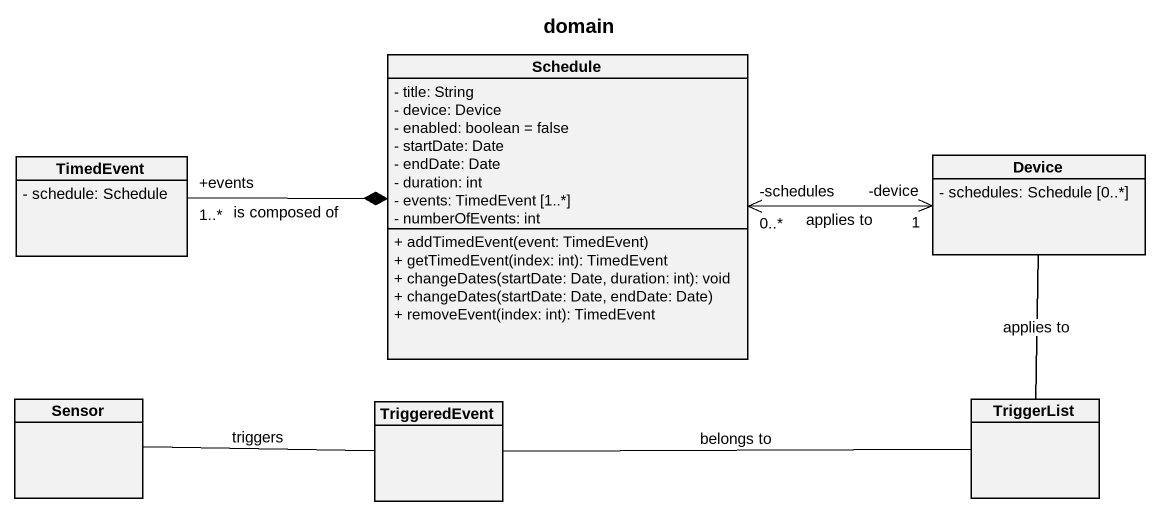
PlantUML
@startuml
title domain
hide circle
hide empty members
skinparam classAttributeIconSize 0
class Schedule {
  - title: String
  - device: Device
  - enabled: boolean = false
  - startDate: Date
  - endDate: Date
  - duration: int
  - events: TimedEvent [1..*]
  - numberOfEvents: int
  + addTimedEvent(event: TimedEvent)
  + getTimedEvent(index: int): TimedEvent
  + changeDates(startDate: Date, duration: int): void
  + changeDates(startDate: Date, endDate: Date)
  + removeEvent(index: int): TimedEvent
}
class TimedEvent {
  - schedule: Schedule
}
class Device {
  - schedules: Schedule [0..*]
}
class Sensor
class TriggeredEvent
class TriggerList
TimedEvent "+events\n1..*" -right-* Schedule : is composed of
Device "-device\n1" <-left-> "-schedules\n0..*" Schedule : applies to
Sensor -right- TriggeredEvent : triggers
TriggeredEvent -right- TriggerList : belongs to
TriggerList -up- Device : applies to
@enduml
